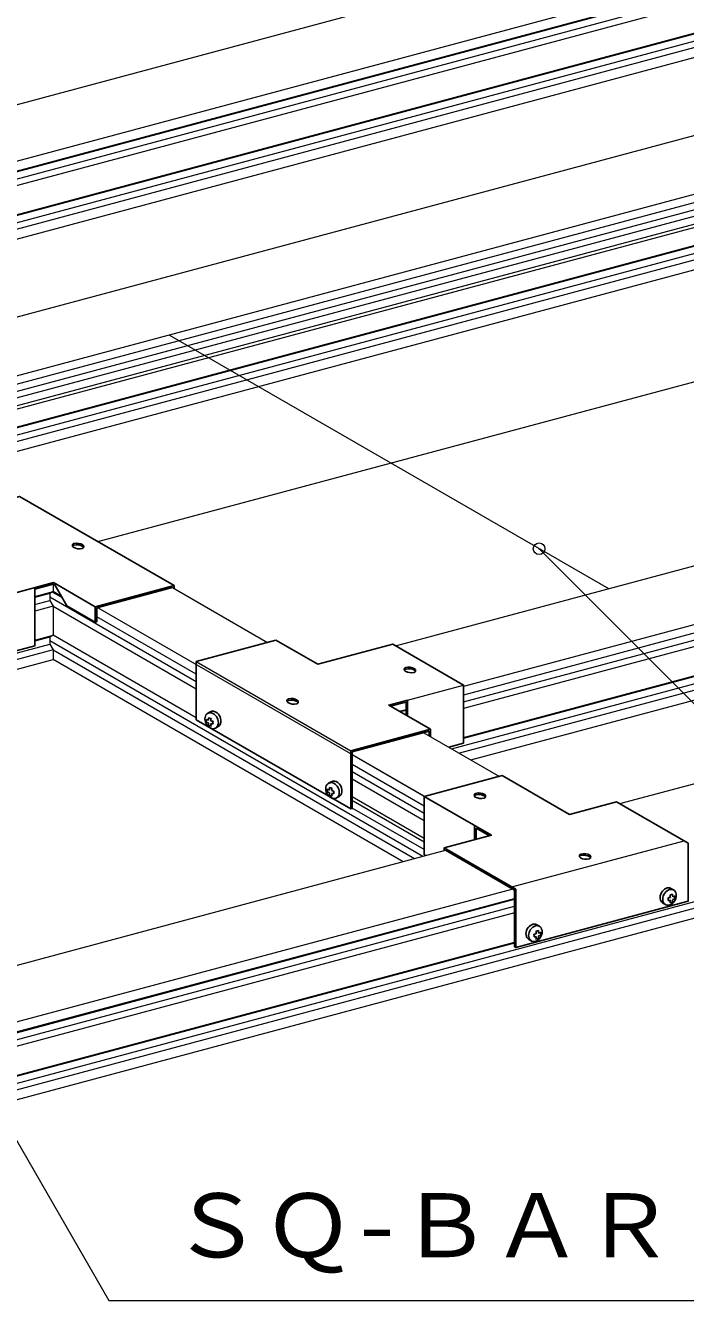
# Model space of a CAD drawing. Units: millimetres on the paper. Extents: x -195 to 195, y -135 to 132.
# Drawn here: x 43.3 to 65.99, y -86.99 to -43.18 of the extents above; entities that cross this region are included whole.
import ezdxf
from ezdxf.enums import TextEntityAlignment as Align

# ---------------------------------------------------------------- set-up
doc = ezdxf.new("R2010")
doc.units = ezdxf.units.MM
doc.header["$PDMODE"] = 32
doc.header["$PDSIZE"] = 0.4
for name, color, linetype, lineweight in [('0-2_野縁受け', 3, 'Continuous', 18), ('0-5_寸法', 4, 'Continuous', 9), ('0-6_文字', 4, 'Continuous', 9), ('0-8_隠線', 4, 'Continuous', 9), ('0-B_補強金具・金具・その他', 7, 'Continuous', 18), ('0-C_ビス・アンカーボルト・強調図形', 2, 'Continuous', 25)]:
    doc.layers.add(name, color=color, linetype=linetype, lineweight=lineweight)
doc.styles.add('ＭＳ ゴシック', font='')
doc.styles.get('ＭＳ ゴシック').set_extended_font_data('MS Gothic')

msp = doc.modelspace()

# ---------------------------------------------------------------- linework, layer by layer
at = {"layer": '0-2_野縁受け'}
for p, q in [((28.757, -49.708), (101.541, -30.206)), ((30.156, -51.888), (105.629, -31.665)), ((105.525, -31.924), (30.429, -52.046)), ((103.811, -31.55), (31.01, -51.057)), ((31.01, -51.39), (103.811, -31.883)), ((103.811, -31.919), (31.01, -51.426)), ((31.612, -52.729), (105.525, -32.924)), ((105.559, -32.95), (31.655, -52.753)), ((31.816, -52.943), (105.653, -33.159)), ((105.525, -33.424), (32.089, -53.101)), ((32.484, -53.329), (105.525, -33.757)), ((17.444, -86.369), (177.165, -43.572)), ((177.28, -43.772), (17.56, -86.569)), ((17.56, -86.902), (177.28, -44.105)), ((38.521, -54.389), (70.845, -45.728)), ((73.183, -47.134), (40.864, -55.794)), ((72.153, -47.699), (40.864, -56.082)), ((73.191, -47.885), (40.864, -56.547)), ((40.864, -56.316), (72.153, -47.932)), ((40.864, -56.813), (72.549, -48.323)), ((40.864, -56.93), (72.268, -48.515)), ((40.448, -57.927), (72.153, -49.432)), ((40.864, -57.547), (72.268, -49.132)), ((72.153, -49.199), (40.864, -57.582)), ((72.268, -49.632), (40.722, -58.085)), ((41.116, -58.312), (72.268, -49.965)), ((63.724, -69.914), (136.471, -50.421)), ((56.015, -64.489), (90.68, -55.2)), ((93.389, -56.508), (58.357, -65.894)), ((89.646, -57.799), (58.357, -66.182)), ((90.684, -57.985), (58.357, -66.647)), ((58.357, -66.416), (89.646, -58.032)), ((57.942, -68.027), (89.646, -59.532)), ((58.357, -67.647), (89.762, -59.232)), ((89.646, -59.299), (58.357, -67.682)), ((89.762, -59.732), (58.215, -68.185)), ((58.61, -68.412), (89.762, -60.065)), ((43.615, -62.8), (44.247, -62.631)), ((44.226, -62.643), (44.554, -62.832)), ((44.247, -62.378), (44.247, -62.631)), ((44.532, -62.796), (44.247, -62.631)), ((48.356, -62.492), (51.614, -64.373)), ((44.131, -62.697), (43.615, -62.836)), ((43.615, -63.069), (44.131, -62.931)), ((49.164, -65.728), (44.131, -62.822)), ((44.247, -63.131), (43.615, -63.3)), ((44.247, -63.131), (49.164, -65.97)), ((49.164, -65.47), (45.748, -63.497)), ((57.004, -69.663), (45.78, -63.183)), ((43.615, -64.3), (44.247, -64.131)), ((44.131, -64.197), (43.615, -64.336)), ((56.957, -71.727), (44.131, -64.322)), ((49.164, -66.97), (44.247, -64.131)), ((-0.049, -76.269), (44.131, -64.431)), ((44.247, -64.631), (0.066, -76.469)), ((44.247, -64.631), (56.671, -71.804)), ((0.066, -76.802), (44.247, -64.964)), ((56.277, -71.909), (44.247, -64.964)), ((56.143, -66.74), (56.379, -66.677)), ((56.143, -66.74), (56.379, -66.677)), ((56.379, -66.712), (56.185, -66.764)), ((56.379, -66.712), (56.185, -66.764)), ((56.989, -67.477), (59.588, -68.977)), ((57.899, -70.18), (54.528, -68.233)), ((57.004, -69.996), (54.528, -68.566)), ((57.004, -70.254), (54.528, -68.824)), ((54.528, -69.066), (57.004, -70.496)), ((57.004, -71.113), (54.528, -69.683)), ((57.004, -71.496), (54.528, -70.066)), ((54.567, -69.822), (57.004, -71.229)), ((15.251, -82.902), (57.737, -71.518)), ((60.046, -72.851), (17.56, -84.236)), ((60.101, -73.206), (17.444, -84.636)), ((17.444, -84.869), (60.104, -73.438)), ((17.56, -84.569), (60.104, -73.169)), ((60.104, -73.669), (17.56, -85.069)), ((60.104, -74.705), (17.444, -86.136)), ((17.56, -86.069), (60.104, -74.669))]:
    msp.add_line(p, q, dxfattribs=at)
msp.add_lwpolyline([(44.247, -62.631), (44.131, -62.697), (44.131, -62.931), (44.247, -63.131), (44.247, -64.131), (44.131, -64.197), (44.131, -64.431), (44.247, -64.631), (44.247, -64.964)], dxfattribs=at)
at = {"layer": '0-5_寸法'}
for p, q in [((45.783, -60.91), (121.875, -40.521)), ((48.245, -53.816), (63.334, -62.528)), ((60.954, -61.157), (81.183, -81.386))]:
    msp.add_line(p, q, dxfattribs=at)
at = {"layer": '0-6_文字'}
for p, q in [((41.748, -79.337), (46.165, -86.987)), ((46.165, -86.987), (66.695, -86.987))]:
    msp.add_line(p, q, dxfattribs=at)
msp.add_point((60.954, -61.157), dxfattribs=at)
at = {"layer": '0-8_隠線'}
for p, q in [((49.164, -65.03), (54.476, -68.097)), ((56.426, -66.359), (58.357, -65.841)), ((60.011, -72.778), (65.936, -71.191))]:
    msp.add_line(p, q, dxfattribs=at)
at = {"layer": '0-B_補強金具・金具・その他', "color": 2, "lineweight": 25}
for p, q in [((43.615, -62.548), (44.247, -62.378)), ((45.696, -63.152), (48.407, -62.425)), ((48.407, -62.425), (48.407, -62.522)), ((49.164, -65.03), (51.908, -64.295)), ((49.164, -65.03), (49.164, -67.03)), ((56.379, -66.425), (55.845, -66.568)), ((56.379, -66.877), (56.379, -66.425)), ((56.426, -66.903), (56.426, -66.359)), ((57.168, -67.429), (57.168, -67.58)), ((57.219, -67.361), (57.219, -67.61)), ((58.357, -67.841), (57.854, -67.976)), ((57.004, -69.67), (57.004, -71.67)), ((58.736, -71.158), (58.736, -70.67)), ((58.788, -70.753), (59.25, -71.02)), ((58.788, -71.144), (58.788, -70.753)), ((57.004, -71.67), (57.057, -71.7)), ((57.691, -71.53), (57.691, -71.438)), ((60.104, -72.885), (57.737, -71.518))]:
    msp.add_line(p, q, dxfattribs=at)
for points in [[(40.385, -60.085), (43.096, -59.359), (48.407, -62.425)], [(41.683, -63.012), (44.259, -62.322), (45.696, -63.152), (45.696, -63.685), (44.721, -63.122), (44.259, -62.322)], [(43.615, -62.494), (43.615, -64.494), (41.683, -65.012)], [(48.356, -62.492), (45.748, -63.191), (45.748, -63.671), (45.696, -63.685)], [(51.908, -64.295), (53.345, -65.125), (55.921, -64.435), (58.357, -65.841), (58.357, -67.841)], [(56.426, -66.359), (55.782, -66.531), (57.219, -67.361), (54.476, -68.097), (54.476, -70.097), (49.164, -67.03)], [(54.476, -70.097), (54.528, -70.083), (54.528, -68.136), (57.168, -67.429)], [(57.004, -69.67), (59.683, -68.952), (61.992, -70.285), (63.615, -69.851), (66.074, -71.271), (66.074, -73.271), (60.15, -74.858)], [(57.004, -69.67), (59.313, -71.003), (57.691, -71.438)], [(57.691, -71.438), (60.15, -72.858), (60.15, -74.858), (60.104, -74.831), (60.104, -72.865)]]:
    msp.add_lwpolyline(points, dxfattribs=at)
for centre, radius, start, end in [((44.981, -61.048), 0.069, 105, 240), ((44.981, -61.101), 0.069, 105, 157.2771), ((45.148, -60.759), 0.402, 240, 285), ((45.068, -61.37), 0.402, 60, 105), ((45.068, -61.423), 0.402, 60, 105), ((45.234, -61.081), 0.069, 285, 60), ((45.234, -61.135), 0.069, 22.7229, 60), ((56.386, -65.304), 0.069, 105, 240), ((56.472, -65.626), 0.402, 60, 105), ((56.386, -65.357), 0.069, 105, 157.2771), ((56.553, -65.015), 0.402, 240, 285), ((56.472, -65.679), 0.402, 60, 105), ((56.639, -65.337), 0.069, 285, 60), ((56.639, -65.39), 0.069, 22.7229, 60), ((52.355, -66.384), 0.069, 105, 240), ((52.355, -66.437), 0.069, 105, 157.2771), ((52.522, -66.095), 0.402, 240, 285), ((52.441, -66.706), 0.402, 60, 105), ((52.441, -66.759), 0.402, 60, 105), ((52.608, -66.417), 0.069, 285, 60), ((52.608, -66.471), 0.069, 22.7229, 60), ((58.794, -69.628), 0.069, 105, 240), ((58.794, -69.681), 0.069, 105, 157.2771), ((58.881, -69.95), 0.402, 60, 105), ((58.881, -70.003), 0.402, 60, 105), ((59.047, -69.661), 0.069, 285, 60), ((59.047, -69.714), 0.069, 22.7229, 60), ((58.961, -69.339), 0.402, 240, 285), ((62.408, -71.714), 0.069, 105, 240), ((62.408, -71.768), 0.069, 105, 157.2771), ((62.575, -71.426), 0.402, 240, 285), ((62.495, -72.036), 0.402, 60, 105), ((62.495, -72.09), 0.402, 60, 105), ((62.661, -71.748), 0.069, 285, 60), ((62.661, -71.801), 0.069, 22.7229, 60)]:
    msp.add_arc(centre, radius, start, end, dxfattribs=at)
at = {"layer": '0-C_ビス・アンカーボルト・強調図形'}
for p, q in [((49.559, -66.814), (49.651, -66.761)), ((49.833, -67.317), (49.926, -67.264)), ((53.716, -69.214), (53.808, -69.161)), ((53.99, -69.717), (54.083, -69.664)), ((65.574, -72.882), (65.482, -72.828)), ((65.3, -73.385), (65.207, -73.332)), ((60.962, -74.13), (60.87, -74.076)), ((60.688, -74.633), (60.596, -74.58))]:
    msp.add_line(p, q, dxfattribs=at)
for centre, major_axis in [((49.696, -67.066), (-0.129, 0.256)), ((53.853, -69.466), (-0.129, 0.256)), ((65.437, -73.133), (0.129, 0.256)), ((60.825, -74.381), (0.129, 0.256))]:
    msp.add_ellipse(centre, major_axis=major_axis, ratio=0.751651, dxfattribs=at)
for centre, major_axis, ratio, start_param, end_param in [((49.58, -67.034), (-0.011, -0.27), 0.253697, 4.664881, 5.013778), ((49.696, -67.019), (-0.242, 0.051), 0.222648, 0.755145, 1.151082), ((49.655, -67.055), (-0.011, -0.27), 0.253697, 4.375766, 4.695708), ((49.696, -66.932), (-0.242, 0.051), 0.222648, 1.184469, 1.533451), ((49.788, -67.012), (-0.129, 0.256), 0.751651, 3.183548, 6.325141), ((49.737, -67.076), (-0.011, -0.27), 0.253697, 4.373289, 4.695708), ((49.696, -67.112), (-0.242, 0.051), 0.222648, 0.7502, 1.151082), ((49.655, -67.055), (-0.011, -0.27), 0.253697, 5.04752, 5.432218), ((49.696, -67.199), (-0.242, 0.051), 0.222648, 1.194738, 1.541834), ((49.696, -67.019), (-0.242, 0.051), 0.222648, 1.502894, 1.817026), ((49.696, -67.112), (-0.242, 0.051), 0.222648, 1.502894, 1.814719), ((49.737, -67.076), (-0.011, -0.27), 0.253697, 5.04752, 5.427939), ((49.812, -67.097), (-0.011, -0.27), 0.253697, 4.673765, 5.024147), ((53.945, -69.412), (-0.129, 0.256), 0.751651, 3.183548, 6.325141), ((53.737, -69.434), (-0.011, -0.27), 0.253697, 4.664881, 5.013778), ((53.853, -69.419), (-0.242, 0.051), 0.222648, 0.755145, 1.151082), ((53.853, -69.512), (-0.242, 0.051), 0.222648, 0.7502, 1.151082), ((53.812, -69.455), (-0.011, -0.27), 0.253697, 4.375766, 4.695708), ((53.812, -69.455), (-0.011, -0.27), 0.253697, 5.04752, 5.432218), ((53.853, -69.332), (-0.242, 0.051), 0.222648, 1.184469, 1.533451), ((53.853, -69.599), (-0.242, 0.051), 0.222648, 1.194738, 1.541834), ((53.853, -69.419), (-0.242, 0.051), 0.222648, 1.502894, 1.817026), ((53.853, -69.512), (-0.242, 0.051), 0.222648, 1.502894, 1.814719), ((53.894, -69.476), (-0.011, -0.27), 0.253697, 4.373289, 4.695708), ((53.894, -69.476), (-0.011, -0.27), 0.253697, 5.04752, 5.427939), ((53.969, -69.497), (-0.011, -0.27), 0.253697, 4.673765, 5.024147), ((65.345, -73.08), (0.129, 0.256), 0.751651, 6.24123, 9.382822), ((65.437, -73.087), (0.242, 0.051), 0.222648, 4.466159, 4.780291), ((65.321, -73.164), (0.011, -0.27), 0.253697, 1.259038, 1.609421), ((65.437, -73), (0.242, 0.051), 0.222648, 4.749735, 5.098716), ((65.396, -73.144), (0.011, -0.27), 0.253697, 1.587477, 1.909897), ((65.478, -73.122), (0.011, -0.27), 0.253697, 1.587477, 1.907419), ((65.437, -73.087), (0.242, 0.051), 0.222648, 5.132103, 5.528041), ((65.553, -73.102), (0.011, -0.27), 0.253697, 1.269407, 1.618304), ((65.437, -73.18), (0.242, 0.051), 0.222648, 4.468466, 4.780291), ((65.396, -73.144), (0.011, -0.27), 0.253697, 0.855247, 1.235665), ((65.437, -73.267), (0.242, 0.051), 0.222648, 4.741352, 5.088447), ((65.478, -73.122), (0.011, -0.27), 0.253697, 0.850967, 1.235665), ((65.437, -73.18), (0.242, 0.051), 0.222648, 5.132103, 5.532986), ((60.733, -74.328), (0.129, 0.256), 0.751651, 6.24123, 9.382822), ((60.825, -74.335), (0.242, 0.051), 0.222648, 4.466159, 4.780291), ((60.709, -74.412), (0.011, -0.27), 0.253697, 1.259038, 1.609421), ((60.825, -74.248), (0.242, 0.051), 0.222648, 4.749735, 5.098716), ((60.785, -74.392), (0.011, -0.27), 0.253697, 1.587477, 1.909897), ((60.866, -74.37), (0.011, -0.27), 0.253697, 0.850967, 1.235665), ((60.866, -74.37), (0.011, -0.27), 0.253697, 1.587477, 1.907419), ((60.825, -74.335), (0.242, 0.051), 0.222648, 5.132103, 5.528041), ((60.825, -74.428), (0.242, 0.051), 0.222648, 5.132103, 5.532986), ((60.941, -74.35), (0.011, -0.27), 0.253697, 1.269407, 1.618304), ((60.825, -74.428), (0.242, 0.051), 0.222648, 4.468466, 4.780291), ((60.825, -74.515), (0.242, 0.051), 0.222648, 4.741352, 5.088447), ((60.785, -74.392), (0.011, -0.27), 0.253697, 0.855247, 1.235665)]:
    msp.add_ellipse(centre, major_axis=major_axis, ratio=ratio, start_param=start_param, end_param=end_param, dxfattribs=at)

# ---------------------------------------------------------------- texts
at = {"layer": '0-6_文字', "color": 7, "style": 'ＭＳ ゴシック', "width": 1.05}
msp.add_text('ＳＱ-ＢＡＲ', height=2.199, dxfattribs=at).set_placement((48.293, -86.162), align=Align.BOTTOM_LEFT)

doc.saveas('drawing.dxf')
